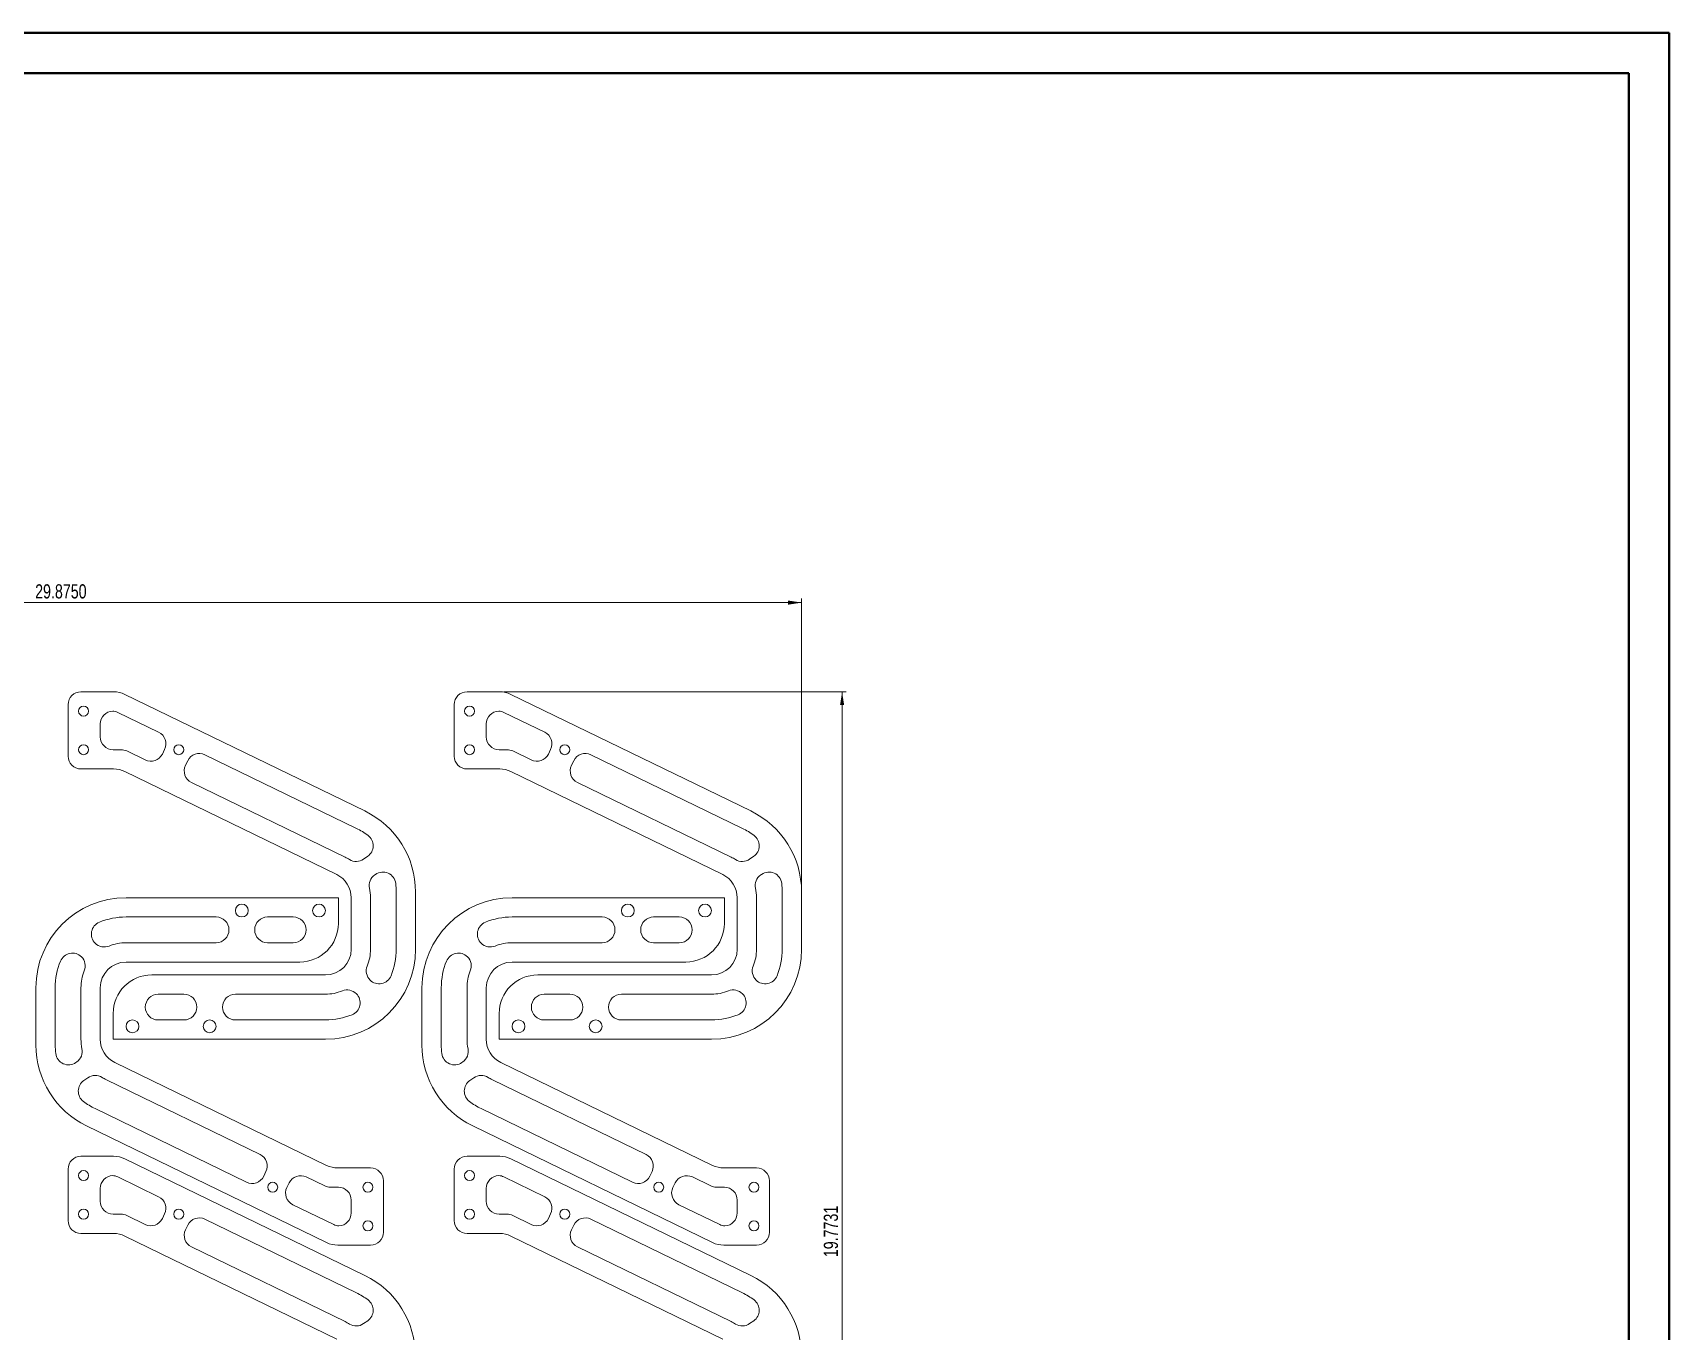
# Model space of a CAD drawing. Header units: inches. Extents: x 0 to 33.1, y 0 to 23.4.
# Drawn here: x 17.22 to 33.11, y 10.78 to 23.39 of the extents above; entities that cross this region are included whole.
import ezdxf

# ---------------------------------------------------------------- set-up
doc = ezdxf.new("R2010")
doc.units = ezdxf.units.IN
doc.header["$MEASUREMENT"] = 0
doc.styles.add('SLDTEXTSTYLE0', font='TXT', dxfattribs={"width": 0.75})
doc.dimstyles.new('SLDDIMSTYLE0', dxfattribs={"dimtxt": 0.137795, "dimasz": 0.13, "dimexe": 0, "dimexo": 0.0625, "dimgap": 0.034449, "dimtad": 1, "dimdec": 4, "dimlfac": 2, "dimrnd": 1e-09, "dimzin": 4, "dimdsep": 46, "dimtxsty": 'SLDTEXTSTYLE0', "dimsah": 1, "dimcen": 0.09, "dimadec": 0, "dimazin": 1, "dimtfac": 1, "dimtdec": 4, "dimtofl": 0, "dimtmove": 0, "dimatfit": 3, "dimfxl": 1, "dimfrac": 2, "dimtolj": 1, "dimtzin": 12, "dimarcsym": 0})
doc.dimstyles.new('SLDDIMSTYLE1', dxfattribs={"dimtxt": 0.137795, "dimasz": 0.13, "dimexe": 0, "dimexo": 0.0625, "dimgap": 0.034449, "dimtad": 1, "dimdec": 4, "dimlfac": 2, "dimrnd": 1e-09, "dimzin": 12, "dimdsep": 46, "dimtxsty": 'SLDTEXTSTYLE0', "dimsah": 1, "dimcen": 0.09, "dimadec": 0, "dimazin": 3, "dimtfac": 1, "dimtdec": 4, "dimtofl": 0, "dimtmove": 0, "dimatfit": 3, "dimfxl": 1, "dimfrac": 2, "dimtolj": 1, "dimtzin": 12, "dimarcsym": 0})

# ---------------------------------------------------------------- blocks, each defined once
blk = doc.blocks.new('_D_2')
at = {"color": 7, "linetype": 'Continuous', "lineweight": 0}
for p, q in [((9.747, 14.157), (9.747, 17.898)), ((9.747, 17.859), (24.684, 17.859)), ((24.684, 15.087), (24.684, 17.898))]:
    blk.add_line(p, q, dxfattribs=at)
for points in [[(9.747, 17.859), (9.877, 17.839), (9.877, 17.879)], [(24.684, 17.859), (24.554, 17.879), (24.554, 17.839)]]:
    blk.add_solid(points, dxfattribs=at)
at = {"color": 7, "linetype": 'Continuous', "lineweight": 0, "insert": (17.239, 18.037, -3.036), "char_height": 0.1378, "attachment_point": 1, "style": 'SLDTEXTSTYLE0'}
blk.add_mtext('29.8750', dxfattribs=at)
blk = doc.blocks.new('_D_3')
at = {"color": 7, "linetype": 'Continuous', "lineweight": 0}
for p, q in [((21.791, 16.993), (25.117, 16.993)), ((25.078, 16.993), (25.078, 7.106)), ((24.286, 7.106), (25.117, 7.106))]:
    blk.add_line(p, q, dxfattribs=at)
for points in [[(25.078, 16.993), (25.058, 16.863), (25.098, 16.863)], [(25.078, 7.106), (25.098, 7.236), (25.058, 7.236)]]:
    blk.add_solid(points, dxfattribs=at)
at = {"color": 7, "linetype": 'Continuous', "lineweight": 0, "insert": (24.9, 11.501, -3.036), "char_height": 0.1378, "attachment_point": 1, "rotation": 90, "style": 'SLDTEXTSTYLE0'}
blk.add_mtext('19.7731', dxfattribs=at)

msp = doc.modelspace()

# ---------------------------------------------------------------- linework, layer by layer
at = {"color": 7, "linetype": 'Continuous', "lineweight": 40}
for p, q in [((0.003104, 23.394283), (33.11334, 23.394283)), ((33.11334, 0.008456), (33.11334, 23.394283)), ((0.987356, 23.000582), (32.71964, 23.000582)), ((32.71964, 0.402157), (32.71964, 23.000582))]:
    msp.add_line(p, q, dxfattribs=at)
at = {"color": 7, "linetype": 'Continuous', "lineweight": 15}
for p, q in [((17.559265, 16.867812), (17.559265, 16.367812)), ((18.00173, 16.992811), (17.684265, 16.992811)), ((20.44175, 15.83488), (18.111012, 16.967662)), ((21.309265, 16.867812), (21.309265, 16.367812)), ((21.751731, 16.992811), (21.434266, 16.992811)), ((24.19175, 15.83488), (21.861011, 16.967662)), ((18.438731, 16.599912), (18.041988, 16.792737)), ((22.188731, 16.599912), (21.791987, 16.792737)), ((17.871765, 16.680312), (17.871765, 16.555312)), ((21.621766, 16.680312), (21.621766, 16.555312)), ((17.996765, 16.430312), (18.073649, 16.430312)), ((18.128289, 16.417737), (18.30779, 16.330496)), ((18.474856, 16.388281), (18.496516, 16.432846)), ((20.359789, 15.666243), (18.888432, 16.381349)), ((21.746765, 16.430312), (21.823649, 16.430312)), ((21.87829, 16.417737), (22.05779, 16.330496)), ((22.224856, 16.388281), (22.246516, 16.432846)), ((24.109789, 15.666243), (22.638432, 16.381349)), ((17.684265, 16.242812), (18.00173, 16.242812)), ((18.111012, 16.217662), (20.168546, 15.217662)), ((18.721365, 16.323565), (18.699706, 16.278999)), ((21.434266, 16.242812), (21.751731, 16.242812)), ((21.861011, 16.217662), (23.918546, 15.217662)), ((22.471365, 16.323565), (22.449706, 16.278999)), ((18.75749, 16.111934), (20.250507, 15.3863)), ((22.507491, 16.111934), (24.000507, 15.3863)), ((20.43002, 15.366824), (20.469677, 15.394587)), ((24.18002, 15.366824), (24.219676, 15.394587)), ((20.54586, 15.219039), (20.537556, 15.213226)), ((24.29586, 15.219039), (24.287555, 15.213226)), ((20.184265, 14.992812), (18.121765, 14.992812)), ((20.184265, 14.742812), (20.184265, 14.992812)), ((20.309265, 14.992812), (20.309265, 14.492812)), ((20.496766, 14.992812), (20.496766, 14.492812)), ((20.746765, 14.492812), (20.746765, 15.047905)), ((20.934265, 14.492812), (20.934265, 15.047905)), ((23.934265, 14.992812), (21.871765, 14.992812)), ((23.934265, 14.742812), (23.934265, 14.992812)), ((24.059265, 14.992812), (24.059265, 14.492812)), ((24.246765, 14.992812), (24.246765, 14.492812)), ((24.496765, 14.492812), (24.496765, 15.047905)), ((24.684265, 14.492812), (24.684265, 15.047905)), ((18.996765, 14.805312), (18.121765, 14.805312)), ((19.746765, 14.805312), (19.496765, 14.805312)), ((22.746766, 14.805312), (21.871765, 14.805312)), ((23.496765, 14.805312), (23.246765, 14.805312)), ((18.121765, 14.555312), (18.996765, 14.555312)), ((19.496765, 14.555312), (19.746765, 14.555312)), ((21.871765, 14.555312), (22.746766, 14.555312)), ((23.246765, 14.555312), (23.496765, 14.555312)), ((18.121765, 14.367812), (19.809265, 14.367812)), ((21.871765, 14.367812), (23.559265, 14.367812)), ((20.059265, 14.242812), (18.371765, 14.242812)), ((23.809265, 14.242812), (22.121765, 14.242812)), ((17.246765, 14.117812), (17.246765, 13.562719)), ((17.434265, 14.117812), (17.434265, 13.562719)), ((17.684265, 13.617812), (17.684265, 14.117812)), ((17.871765, 13.617812), (17.871765, 14.117812)), ((18.684265, 14.055312), (18.434265, 14.055312)), ((20.059265, 14.055312), (19.184265, 14.055312)), ((20.996765, 14.117812), (20.996765, 13.562719)), ((21.184265, 14.117812), (21.184265, 13.562719)), ((21.434266, 13.617812), (21.434266, 14.117812)), ((21.621766, 13.617812), (21.621766, 14.117812)), ((22.434265, 14.055312), (22.184266, 14.055312)), ((23.809265, 14.055312), (22.934266, 14.055312)), ((17.996765, 13.867812), (17.996765, 13.617812)), ((21.746765, 13.867812), (21.746765, 13.617812)), ((18.434265, 13.805312), (18.684265, 13.805312)), ((19.184265, 13.805312), (20.059265, 13.805312)), ((22.184266, 13.805312), (22.434265, 13.805312)), ((22.934266, 13.805312), (23.809265, 13.805312)), ((17.996765, 13.617812), (20.059265, 13.617812)), ((21.746765, 13.617812), (23.809265, 13.617812)), ((17.635171, 13.391585), (17.643475, 13.397398)), ((20.070019, 12.392962), (18.012484, 13.392962)), ((21.385172, 13.391585), (21.393475, 13.397398)), ((23.820019, 12.392962), (21.762484, 13.392962)), ((17.751011, 13.2438), (17.711354, 13.216036)), ((19.42354, 12.49869), (17.930523, 13.224324)), ((21.50101, 13.2438), (21.461354, 13.216036)), ((23.17354, 12.49869), (21.680523, 13.224324)), ((17.821241, 12.944381), (19.292599, 12.229274)), ((21.571241, 12.944381), (23.042598, 12.229274)), ((17.73928, 12.775743), (20.070019, 11.642962)), ((21.48928, 12.775743), (23.820019, 11.642962)), ((18.00173, 12.481244), (17.684265, 12.481244)), ((20.44175, 11.323312), (18.111012, 12.456094)), ((21.751731, 12.481244), (21.434266, 12.481244)), ((24.19175, 11.323312), (21.861011, 12.456094)), ((17.559265, 12.356244), (17.559265, 11.856244)), ((18.438731, 12.088344), (18.041988, 12.281169)), ((19.459665, 12.287059), (19.481325, 12.331624)), ((20.052741, 12.192887), (19.873241, 12.280127)), ((20.496766, 12.367812), (20.1793, 12.367812)), ((20.621765, 11.742812), (20.621765, 12.242812)), ((21.309265, 12.356244), (21.309265, 11.856244)), ((22.188731, 12.088344), (21.791987, 12.281169)), ((23.209665, 12.287059), (23.231325, 12.331624)), ((23.802741, 12.192887), (23.62324, 12.280127)), ((24.246765, 12.367812), (23.9293, 12.367812)), ((24.371766, 11.742812), (24.371766, 12.242812)), ((17.871765, 12.168744), (17.871765, 12.043744)), ((19.706174, 12.222343), (19.684515, 12.177777)), ((20.184265, 12.180312), (20.107382, 12.180312)), ((21.621766, 12.168744), (21.621766, 12.043744)), ((23.456175, 12.222343), (23.434515, 12.177777)), ((23.934265, 12.180312), (23.857381, 12.180312)), ((19.742299, 12.010711), (20.139043, 11.817887)), ((20.309265, 11.930312), (20.309265, 12.055312)), ((23.492299, 12.010711), (23.889043, 11.817887)), ((24.059265, 11.930312), (24.059265, 12.055312)), ((17.996765, 11.918744), (18.073649, 11.918744)), ((18.128289, 11.906169), (18.30779, 11.818928)), ((18.474856, 11.876713), (18.496516, 11.921278)), ((18.721365, 11.811997), (18.699706, 11.767431)), ((20.359789, 11.154674), (18.888432, 11.869781)), ((21.746765, 11.918744), (21.823649, 11.918744)), ((21.87829, 11.906169), (22.05779, 11.818928)), ((22.224856, 11.876713), (22.246516, 11.921278)), ((22.471365, 11.811997), (22.449706, 11.767431)), ((24.109789, 11.154674), (22.638432, 11.869781)), ((17.684265, 11.731244), (18.00173, 11.731244)), ((18.111012, 11.706094), (20.168546, 10.706094)), ((20.1793, 11.617812), (20.496766, 11.617812)), ((21.434266, 11.731244), (21.751731, 11.731244)), ((21.861011, 11.706094), (23.918546, 10.706094)), ((23.9293, 11.617812), (24.246765, 11.617812)), ((18.75749, 11.600365), (20.250507, 10.874731)), ((22.507491, 11.600365), (24.000507, 10.874731)), ((20.43002, 10.855255), (20.469677, 10.883019)), ((24.18002, 10.855255), (24.219676, 10.883019))]:
    msp.add_line(p, q, dxfattribs=at)
for centre, radius in [((17.709265, 16.805312), 0.048375), ((21.459265, 16.805312), 0.048375), ((17.709265, 16.430312), 0.048375), ((18.634265, 16.430312), 0.048375), ((21.459265, 16.430312), 0.048375), ((22.384265, 16.430312), 0.048375), ((19.246765, 14.867812), 0.0625), ((19.996765, 14.867812), 0.0625), ((22.996765, 14.867812), 0.0625), ((23.746765, 14.867812), 0.0625), ((18.184265, 13.742812), 0.0625), ((18.934265, 13.742812), 0.0625), ((21.934265, 13.742812), 0.0625), ((22.684265, 13.742812), 0.0625), ((17.709265, 12.293744), 0.048375), ((21.459265, 12.293744), 0.048375), ((19.546765, 12.180312), 0.048375), ((20.471765, 12.180312), 0.048375), ((23.296765, 12.180312), 0.048375), ((24.221765, 12.180312), 0.048375), ((17.709265, 11.918744), 0.048375), ((18.634265, 11.918744), 0.048375), ((21.459265, 11.918744), 0.048375), ((22.384265, 11.918744), 0.048375), ((20.471765, 11.805312), 0.048375), ((24.221765, 11.805312), 0.048375)]:
    msp.add_circle(centre, radius, dxfattribs=at)
for centre, radius, start, end in [((17.684265, 16.867812), 0.125, 90, 180), ((18.001731, 16.742812), 0.25, 64.0793885, 90), ((21.434265, 16.867812), 0.125, 90, 180), ((21.751731, 16.742812), 0.25, 64.0793885, 90), ((17.996765, 16.680312), 0.125, 92.1590282, 180), ((17.987347, 16.680312), 0.125, 64.0793885, 87.8409718), ((21.746765, 16.680312), 0.125, 92.1590282, 180), ((21.737347, 16.680312), 0.125, 64.0793885, 87.8409718), ((17.996765, 16.555312), 0.125, 180, 270), ((18.384091, 16.487487), 0.125, 334.0793885, 64.0793885), ((21.746765, 16.555312), 0.125, 180, 270), ((22.134091, 16.487487), 0.125, 334.0793885, 64.0793885), ((18.073649, 16.305312), 0.125, 64.0793885, 90), ((18.362431, 16.442921), 0.125, 244.0793885, 334.0793885), ((18.833791, 16.268924), 0.125, 64.0793885, 154.0793885), ((21.823649, 16.305312), 0.125, 64.0793885, 90), ((22.112431, 16.442921), 0.125, 244.0793885, 334.0793885), ((22.583791, 16.268924), 0.125, 64.0793885, 154.0793885), ((17.684265, 16.367812), 0.125, 180, 270), ((18.001731, 15.992812), 0.25, 64.0793885, 90), ((18.812131, 16.224359), 0.125, 154.0793885, 244.0793885), ((21.434265, 16.367812), 0.125, 180, 270), ((21.751731, 15.992812), 0.25, 64.0793885, 90), ((22.562131, 16.224359), 0.125, 154.0793885, 244.0793885), ((20.059265, 15.047905), 0.875, 0, 64.0793885), ((23.809265, 15.047905), 0.875, 0, 64.0793885), ((20.059265, 15.047905), 0.6875, 52.9744612, 64.0793885), ((20.397986, 15.496986), 0.125, 304.9962501, 52.9744612), ((23.809265, 15.047905), 0.6875, 52.9744612, 64.0793885), ((24.147986, 15.496986), 0.125, 304.9962501, 52.9744612), ((20.059265, 14.992812), 0.4375, 57.8816306, 64.0793885), ((20.35833, 15.469222), 0.125, 237.8816306, 304.9962501), ((23.809265, 14.992812), 0.4375, 57.8816306, 64.0793885), ((24.10833, 15.469222), 0.125, 237.8816306, 304.9962501), ((20.059265, 14.992812), 0.25, 0, 64.0793885), ((20.609246, 15.110827), 0.125, 124.9962501, 192.1108697), ((20.61755, 15.11664), 0.125, 7.0189002, 124.9962501), ((20.059265, 15.047905), 0.6875, 0, 7.0189002), ((23.809265, 14.992812), 0.25, 0, 64.0793885), ((24.359246, 15.110827), 0.125, 124.9962501, 192.1108697), ((24.36755, 15.11664), 0.125, 7.0189002, 124.9962501), ((23.809265, 15.047905), 0.6875, 0, 7.0189002), ((18.121765, 14.117812), 0.875, 90, 180), ((20.059265, 14.992812), 0.4375, 0, 12.1108697), ((21.871765, 14.117812), 0.875, 90, 180), ((23.809265, 14.992812), 0.4375, 0, 12.1108697), ((18.121765, 14.117812), 0.6875, 90, 112.1146195), ((18.996765, 14.680312), 0.125, 0, 90), ((19.496765, 14.680312), 0.125, 90, 180), ((19.746765, 14.680312), 0.125, 0, 90), ((21.871765, 14.117812), 0.6875, 90, 112.1146195), ((22.746765, 14.680312), 0.125, 0, 90), ((23.246765, 14.680312), 0.125, 90, 180), ((23.496765, 14.680312), 0.125, 0, 90), ((17.910006, 14.63893), 0.125, 112.1146195, 225), ((18.996765, 14.680312), 0.125, 270, 0), ((19.496765, 14.680312), 0.125, 180, 270), ((19.746765, 14.680312), 0.125, 270, 0), ((19.809265, 14.742812), 0.375, 270, 0), ((21.660006, 14.63893), 0.125, 112.1146195, 225), ((22.746765, 14.680312), 0.125, 270, 0), ((23.246765, 14.680312), 0.125, 180, 270), ((23.496765, 14.680312), 0.125, 270, 0), ((23.559265, 14.742812), 0.375, 270, 0), ((17.910006, 14.63893), 0.125, 225, 292.1146195), ((18.121765, 14.117812), 0.4375, 90, 112.1146195), ((20.059265, 14.492812), 0.875, 270, 0), ((20.059265, 14.492812), 0.25, 270, 0), ((20.059265, 14.492812), 0.4375, 337.8853805, 0), ((20.059265, 14.492812), 0.6875, 337.8853805, 0), ((21.660006, 14.63893), 0.125, 225, 292.1146195), ((21.871765, 14.117812), 0.4375, 90, 112.1146195), ((23.809265, 14.492812), 0.875, 270, 0), ((23.809265, 14.492812), 0.25, 270, 0), ((23.809265, 14.492812), 0.4375, 337.8853805, 0), ((23.809265, 14.492812), 0.6875, 337.8853805, 0), ((18.121765, 14.117812), 0.6875, 157.8853805, 180), ((17.600647, 14.329571), 0.125, 45, 157.8853805), ((17.600647, 14.329571), 0.125, 337.8853805, 45), ((18.121765, 14.117812), 0.25, 90, 180), ((20.580384, 14.281053), 0.125, 157.8853805, 225), ((21.871765, 14.117812), 0.6875, 157.8853805, 180), ((21.350647, 14.329571), 0.125, 45, 157.8853805), ((21.350647, 14.329571), 0.125, 337.8853805, 45), ((21.871765, 14.117812), 0.25, 90, 180), ((24.330384, 14.281053), 0.125, 157.8853805, 225), ((18.121765, 14.117812), 0.4375, 157.8853805, 180), ((18.371765, 13.867812), 0.375, 90, 180), ((20.580384, 14.281053), 0.125, 225, 337.8853805), ((21.871765, 14.117812), 0.4375, 157.8853805, 180), ((22.121765, 13.867812), 0.375, 90, 180), ((24.330384, 14.281053), 0.125, 225, 337.8853805), ((18.434265, 13.930312), 0.125, 90, 180), ((18.684265, 13.930312), 0.125, 0, 90), ((19.184265, 13.930312), 0.125, 90, 180), ((20.059265, 14.492812), 0.4375, 270, 292.1146195), ((20.271024, 13.971694), 0.125, 45, 112.1146195), ((20.271024, 13.971694), 0.125, 292.1146195, 45), ((22.184265, 13.930312), 0.125, 90, 180), ((22.434265, 13.930312), 0.125, 0, 90), ((22.934265, 13.930312), 0.125, 90, 180), ((23.809265, 14.492812), 0.4375, 270, 292.1146195), ((24.021024, 13.971694), 0.125, 45, 112.1146195), ((24.021024, 13.971694), 0.125, 292.1146195, 45), ((18.434265, 13.930312), 0.125, 180, 270), ((18.684265, 13.930312), 0.125, 270, 0), ((19.184265, 13.930312), 0.125, 180, 270), ((20.059265, 14.492812), 0.6875, 270, 292.1146195), ((22.184265, 13.930312), 0.125, 180, 270), ((22.434265, 13.930312), 0.125, 270, 0), ((22.934265, 13.930312), 0.125, 180, 270), ((23.809265, 14.492812), 0.6875, 270, 292.1146195), ((18.121765, 13.562719), 0.875, 180, 244.0793885), ((18.121765, 13.562719), 0.6875, 180, 187.0189002), ((17.571785, 13.499797), 0.125, 304.9962501, 12.1108697), ((18.121765, 13.617812), 0.4375, 180, 192.1108697), ((18.121765, 13.617812), 0.25, 180, 244.0793885), ((21.871765, 13.562719), 0.875, 180, 244.0793885), ((21.871765, 13.562719), 0.6875, 180, 187.0189002), ((21.321785, 13.499797), 0.125, 304.9962501, 12.1108697), ((21.871765, 13.617812), 0.4375, 180, 192.1108697), ((21.871765, 13.617812), 0.25, 180, 244.0793885), ((17.563481, 13.493984), 0.125, 187.0189002, 304.9962501), ((21.313481, 13.493984), 0.125, 187.0189002, 304.9962501), ((17.783044, 13.113638), 0.125, 124.9962501, 232.9744612), ((17.822701, 13.141402), 0.125, 57.8816306, 124.9962501), ((18.121765, 13.617812), 0.4375, 237.8816306, 244.0793885), ((21.533044, 13.113638), 0.125, 124.9962501, 232.9744612), ((21.572701, 13.141402), 0.125, 57.8816306, 124.9962501), ((21.871765, 13.617812), 0.4375, 237.8816306, 244.0793885), ((18.121765, 13.562719), 0.6875, 232.9744612, 244.0793885), ((21.871765, 13.562719), 0.6875, 232.9744612, 244.0793885), ((17.684265, 12.356244), 0.125, 90, 180), ((18.001731, 12.231244), 0.25, 64.0793885, 90), ((19.368899, 12.386265), 0.125, 334.0793885, 64.0793885), ((21.434265, 12.356244), 0.125, 90, 180), ((21.751731, 12.231244), 0.25, 64.0793885, 90), ((23.118899, 12.386265), 0.125, 334.0793885, 64.0793885), ((17.996765, 12.168744), 0.125, 92.1590282, 180), ((17.987347, 12.168744), 0.125, 64.0793885, 87.8409718), ((19.34724, 12.341699), 0.125, 244.0793885, 334.0793885), ((19.8186, 12.167702), 0.125, 64.0793885, 154.0793885), ((20.1793, 12.617812), 0.25, 244.0793885, 270), ((20.496765, 12.242812), 0.125, 0, 90), ((21.746765, 12.168744), 0.125, 92.1590282, 180), ((21.737347, 12.168744), 0.125, 64.0793885, 87.8409718), ((23.09724, 12.341699), 0.125, 244.0793885, 334.0793885), ((23.5686, 12.167702), 0.125, 64.0793885, 154.0793885), ((23.9293, 12.617812), 0.25, 244.0793885, 270), ((24.246765, 12.242812), 0.125, 0, 90), ((18.384091, 11.975919), 0.125, 334.0793885, 64.0793885), ((19.79694, 12.123137), 0.125, 154.0793885, 244.0793885), ((20.107382, 12.305312), 0.125, 244.0793885, 270), ((20.184265, 12.055312), 0.125, 0, 90), ((22.134091, 11.975919), 0.125, 334.0793885, 64.0793885), ((23.54694, 12.123137), 0.125, 154.0793885, 244.0793885), ((23.857382, 12.305312), 0.125, 244.0793885, 270), ((23.934265, 12.055312), 0.125, 0, 90), ((17.996765, 12.043744), 0.125, 180, 270), ((20.184265, 11.930312), 0.125, 272.1590282, 0), ((21.746765, 12.043744), 0.125, 180, 270), ((23.934265, 11.930312), 0.125, 272.1590282, 0), ((17.684265, 11.856244), 0.125, 180, 270), ((18.073649, 11.793744), 0.125, 64.0793885, 90), ((18.362431, 11.931353), 0.125, 244.0793885, 334.0793885), ((18.812131, 11.712791), 0.125, 154.0793885, 244.0793885), ((18.833791, 11.757356), 0.125, 64.0793885, 154.0793885), ((20.193684, 11.930312), 0.125, 244.0793885, 267.8409718), ((21.434265, 11.856244), 0.125, 180, 270), ((21.823649, 11.793744), 0.125, 64.0793885, 90), ((22.112431, 11.931353), 0.125, 244.0793885, 334.0793885), ((22.562131, 11.712791), 0.125, 154.0793885, 244.0793885), ((22.583791, 11.757356), 0.125, 64.0793885, 154.0793885), ((23.943684, 11.930312), 0.125, 244.0793885, 267.8409718), ((18.001731, 11.481244), 0.25, 64.0793885, 90), ((20.1793, 11.867812), 0.25, 244.0793885, 270), ((20.496765, 11.742812), 0.125, 270, 0), ((21.751731, 11.481244), 0.25, 64.0793885, 90), ((23.9293, 11.867812), 0.25, 244.0793885, 270), ((24.246765, 11.742812), 0.125, 270, 0), ((20.059265, 10.536336), 0.875, 0, 64.0793885), ((23.809265, 10.536336), 0.875, 0, 64.0793885), ((20.059265, 10.536336), 0.6875, 52.9744612, 64.0793885), ((23.809265, 10.536336), 0.6875, 52.9744612, 64.0793885), ((20.397986, 10.985418), 0.125, 304.9962501, 52.9744612), ((24.147986, 10.985418), 0.125, 304.9962501, 52.9744612), ((20.059265, 10.481244), 0.4375, 57.8816306, 64.0793885), ((20.35833, 10.957654), 0.125, 237.8816306, 304.9962501), ((23.809265, 10.481244), 0.4375, 57.8816306, 64.0793885), ((24.10833, 10.957654), 0.125, 237.8816306, 304.9962501)]:
    msp.add_arc(centre, radius, start, end, dxfattribs=at)

# ---------------------------------------------------------------- dimensions: what is measured, and where the dimension line sits
at = {"color": 7, "linetype": 'Continuous', "lineweight": 0}
dim = msp.add_linear_dim(base=(24.684265, 17.858954), p1=(9.746765, 14.117812), p2=(24.684265, 15.047905), dimstyle='SLDDIMSTYLE0', dxfattribs=at)
dim.commit()
dim.dimension.update_dxf_attribs({"geometry": '_D_2', "text_midpoint": (17.626262, 17.858954), "dimtype": 160})
dim = msp.add_linear_dim(base=(25.077966, 7.106244), p1=(21.751731, 16.992812), p2=(24.246765, 7.106244), angle=90, dimstyle='SLDDIMSTYLE1', dxfattribs=at)
dim.commit()
dim.dimension.update_dxf_attribs({"geometry": '_D_3', "text_midpoint": (25.077966, 11.887872), "dimtype": 160})

doc.saveas('drawing.dxf')
